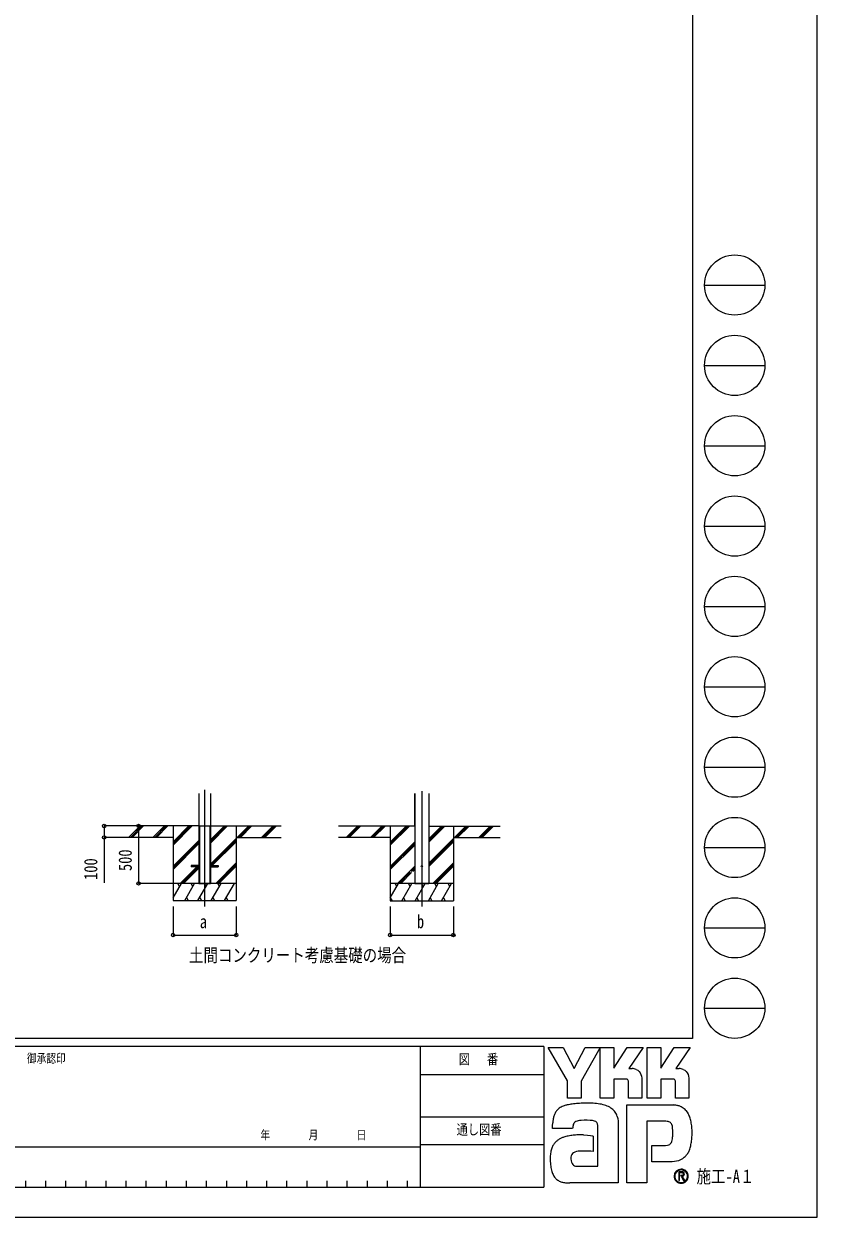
# Model space of a CAD drawing. Units: millimetres, scale not verified. Extents: x -14718 to 14718, y -10395 to 10395.
# Drawn here: x 7809 to 14718, y -10395 to 0 of the extents above; entities that cross this region are included whole.
import ezdxf
from ezdxf.enums import TextEntityAlignment as Align

# ---------------------------------------------------------------- set-up
doc = ezdxf.new("R2010")
doc.units = ezdxf.units.MM
doc.header["$LTSCALE"] = 50
for name, color, linetype in [('0-2_USER1', 3, 'Continuous'), ('0-3_YKK_12', 2, 'Continuous'), ('0-4_YKK_A1', 4, 'Continuous'), ('0-5_YKK_D', 6, 'Continuous'), ('0-6_YKK_ZWAK', 7, 'Continuous')]:
    doc.layers.add(name, color=color, linetype=linetype)
doc.styles.add('ＭＳ ゴシック', font='')
doc.styles.get('ＭＳ ゴシック').set_extended_font_data('MS Gothic')

msp = doc.modelspace()

# ---------------------------------------------------------------- linework, layer by layer
at = {"layer": '0-3_YKK_12'}
for p, q in [((9383.57, -6673.65), (9383.57, -7687.5)), ((11274.57, -6685.3), (11274.57, -7688.5))]:
    msp.add_line(p, q, dxfattribs=at)
at = {"layer": '0-4_YKK_A1'}
for p, q in [((9333.57, -6703.15), (9333.57, -7487.5)), ((9333.57, -6703.15), (9333.57, -7487.5)), ((9433.57, -6703.15), (9433.57, -7487.5)), ((9433.57, -6703.15), (9433.57, -7487.5)), ((11213.27, -6703.15), (11213.27, -6988.5)), ((11213.67, -6703.15), (11213.67, -7488.5)), ((11335.47, -6703.15), (11335.47, -7488.5)), ((11337.07, -6703.15), (11337.07, -6988.5)), ((9333.57, -6987.5), (8657.62, -6987.5)), ((8724.3, -7086.1), (8822.9, -6987.5)), ((8737.04, -7087.5), (8837.04, -6987.5)), ((8751.19, -7087.5), (8851.19, -6987.5)), ((8936.44, -7086.1), (9035.03, -6987.5)), ((8949.18, -7087.5), (9049.18, -6987.5)), ((8963.32, -7087.5), (9063.32, -6987.5)), ((9108.57, -6987.5), (9108.57, -7637.5)), ((9108.57, -7154.38), (9275.45, -6987.5)), ((9108.57, -7140.24), (9261.31, -6987.5)), ((9108.57, -7126.1), (9247.17, -6987.5)), ((9333.57, -6987.5), (9433.57, -6987.5)), ((9336.07, -6987.5), (9336.07, -7487.5)), ((9337.57, -6987.5), (9337.57, -7487.5)), ((9429.57, -6987.5), (9429.57, -7487.5)), ((9431.07, -6987.5), (9431.07, -7487.5)), ((9433.57, -7137.75), (9583.82, -6987.5)), ((9433.57, -7123.61), (9569.68, -6987.5)), ((9433.57, -7109.46), (9555.53, -6987.5)), ((9433.57, -6987.5), (10049.19, -6987.5)), ((9658.57, -6987.5), (9658.57, -7637.5)), ((9667.67, -7087.5), (9767.67, -6987.5)), ((9681.81, -7087.5), (9781.81, -6987.5)), ((9695.95, -7087.5), (9795.95, -6987.5)), ((9879.8, -7087.5), (9979.8, -6987.5)), ((9893.94, -7087.5), (9993.94, -6987.5)), ((9908.08, -7087.5), (10008.08, -6987.5)), ((11213.67, -6988.5), (10548.62, -6988.5)), ((10615.31, -7087.1), (10713.9, -6988.5)), ((10628.04, -7088.5), (10728.05, -6988.5)), ((10642.19, -7088.5), (10742.19, -6988.5)), ((10827.44, -7087.1), (10926.04, -6988.5)), ((10840.18, -7088.5), (10940.18, -6988.5)), ((10854.32, -7088.5), (10954.32, -6988.5)), ((10999.57, -6988.5), (10999.57, -7638.5)), ((10999.57, -7155.38), (11166.45, -6988.5)), ((10999.57, -7141.24), (11152.31, -6988.5)), ((10999.57, -7127.1), (11138.17, -6988.5)), ((11212.37, -6988.5), (11212.97, -6988.5)), ((11335.47, -7127.85), (11474.82, -6988.5)), ((11335.47, -7113.71), (11460.68, -6988.5)), ((11335.47, -7099.56), (11446.54, -6988.5)), ((11335.47, -6988.5), (11957.78, -6988.5)), ((11335.47, -6988.5), (11335.57, -6988.5)), ((11335.57, -6988.5), (11335.87, -6988.5)), ((11336.77, -6988.5), (11337.07, -6988.5)), ((11549.57, -6988.5), (11549.57, -7638.5)), ((11558.67, -7088.5), (11658.67, -6988.5)), ((11572.81, -7088.5), (11672.81, -6988.5)), ((11586.95, -7088.5), (11686.95, -6988.5)), ((11770.8, -7088.5), (11870.8, -6988.5)), ((11784.94, -7088.5), (11884.94, -6988.5)), ((11799.08, -7088.5), (11899.08, -6988.5)), ((9108.57, -7087.5), (8657.62, -7087.5)), ((9108.57, -7338.23), (9333.57, -7113.23)), ((9108.57, -7352.37), (9333.57, -7127.37)), ((9108.57, -7366.51), (9333.57, -7141.51)), ((9433.57, -7321.59), (9658.57, -7096.6)), ((9436.31, -7333), (9658.57, -7110.74)), ((9450.45, -7333), (9658.57, -7124.88)), ((9658.57, -7087.5), (10049.19, -7087.5)), ((10999.57, -7088.5), (10548.62, -7088.5)), ((10999.57, -7339.23), (11213.67, -7125.13)), ((10999.57, -7353.37), (11213.67, -7139.27)), ((10999.57, -7367.51), (11213.67, -7153.41)), ((11335.47, -7311.69), (11549.57, -7097.6)), ((11335.47, -7325.84), (11549.57, -7111.74)), ((11335.47, -7339.98), (11549.57, -7125.88)), ((11549.57, -7088.5), (11957.78, -7088.5)), ((9171.43, -7487.5), (9316.93, -7342)), ((9185.57, -7487.5), (9331.07, -7342)), ((9199.71, -7487.5), (9333.57, -7353.64)), ((9333.57, -7333), (9266.07, -7333)), ((9266.07, -7333), (9266.07, -7342)), ((9333.57, -7342), (9266.07, -7342)), ((9325.93, -7333), (9333.57, -7325.36)), ((9433.57, -7333), (9501.07, -7333)), ((9433.57, -7349.88), (9441.45, -7342)), ((9433.57, -7342), (9501.07, -7342)), ((9479.79, -7487.5), (9658.57, -7308.73)), ((9493.94, -7487.5), (9658.57, -7322.87)), ((9501.07, -7333), (9501.07, -7342)), ((9508.08, -7487.5), (9658.57, -7337.01)), ((11062.43, -7488.5), (11213.67, -7337.26)), ((11181.07, -7384), (11213.67, -7351.4)), ((11195.21, -7384), (11213.67, -7365.54)), ((11370.79, -7488.5), (11549.57, -7309.73)), ((11384.94, -7488.5), (11549.57, -7323.87)), ((11399.08, -7488.5), (11549.57, -7338.01)), ((11076.57, -7488.5), (11174.57, -7390.5)), ((11090.71, -7488.5), (11186.21, -7393)), ((9658.57, -7487.5), (9108.57, -7487.5)), ((9108.57, -7612.95), (9181, -7487.5)), ((9166, -7513.48), (9151, -7487.5)), ((9209.87, -7637.5), (9296.47, -7487.5)), ((9281.47, -7513.48), (9266.47, -7487.5)), ((9325.34, -7637.5), (9411.94, -7487.5)), ((9333.57, -7487.5), (9433.57, -7487.5)), ((9396.94, -7513.48), (9381.94, -7487.5)), ((9440.81, -7637.5), (9527.41, -7487.5)), ((9512.41, -7513.48), (9497.41, -7487.5)), ((9556.28, -7637.5), (9642.88, -7487.5)), ((11549.57, -7488.5), (10999.57, -7488.5)), ((10999.57, -7613.95), (11072, -7488.5)), ((11057, -7514.48), (11042, -7488.5)), ((11100.87, -7638.5), (11187.47, -7488.5)), ((11172.47, -7514.48), (11157.47, -7488.5)), ((11213.67, -7488.5), (11335.47, -7488.5)), ((11216.34, -7638.5), (11302.94, -7488.5)), ((11287.94, -7514.48), (11272.94, -7488.5)), ((11331.81, -7638.5), (11418.41, -7488.5)), ((11403.41, -7514.48), (11388.41, -7488.5)), ((11447.28, -7638.5), (11533.88, -7488.5)), ((11518.88, -7514.48), (11503.88, -7488.5)), ((9108.57, -7637.5), (9658.57, -7637.5)), ((9224.86, -7611.52), (9239.86, -7637.5)), ((9340.33, -7611.52), (9355.33, -7637.5)), ((9455.81, -7611.52), (9470.81, -7637.5)), ((9571.27, -7611.52), (9586.27, -7637.5)), ((10999.57, -7638.5), (11549.57, -7638.5)), ((11000.4, -7612.52), (11015.39, -7638.5)), ((11115.87, -7612.52), (11130.86, -7638.5)), ((11231.34, -7612.52), (11246.33, -7638.5)), ((11346.81, -7612.52), (11361.81, -7638.5)), ((11462.28, -7612.52), (11477.27, -7638.5))]:
    msp.add_line(p, q, dxfattribs=at)
for points in [[(11212.07, -6703.15), (11212.07, -6988.5), (11212.37, -6988.5)], [(11335.87, -6703.15), (11335.87, -6988.5), (11336.17, -6988.5), (11336.77, -6988.5)], [(11212.97, -6988.5), (11213.27, -6988.5), (11213.57, -6988.5), (11213.67, -6988.5)]]:
    msp.add_lwpolyline(points, dxfattribs=at)
msp.add_circle((11274.57, -7338.5), 5, dxfattribs=at)
at = {"layer": '0-5_YKK_D'}
for p, q in [((8656.62, -6987.5), (8507.57, -6987.5)), ((8808.57, -6987.5), (8808.57, -7487.5)), ((8656.62, -7087.5), (8507.57, -7087.5)), ((9107.57, -7487.5), (8807.57, -7487.5)), ((9108.57, -7687.5), (9108.57, -7938.5)), ((9658.57, -7687.5), (9658.57, -7938.5)), ((10999.57, -7688.5), (10999.57, -7938.5)), ((11549.57, -7688.5), (11549.57, -7938.5)), ((9108.57, -7937.5), (9658.57, -7937.5)), ((10999.57, -7937.5), (11549.57, -7937.5))]:
    msp.add_line(p, q, dxfattribs=at)
msp.add_lwpolyline([(8508.57, -6987.5), (8508.57, -7087.5), (8508.57, -7482.6)], dxfattribs=at)
for centre in [(8508.57, -6987.5), (8808.57, -6987.5), (8508.57, -7087.5), (8808.57, -7487.5), (9108.57, -7937.5), (9658.57, -7937.5), (10999.57, -7937.5), (11549.57, -7937.5)]:
    msp.add_circle(centre, 14.88, dxfattribs=at)
at = {"layer": '0-6_YKK_ZWAK'}
for p, q in [((13632.57, 9712.5), (13632.57, -8837.5)), ((13737.57, -2275), (14262.57, -2275)), ((13737.57, -2975), (14262.57, -2975)), ((13737.57, -3675), (14262.57, -3675)), ((13737.57, -4375), (14262.57, -4375)), ((13737.57, -5075), (14262.57, -5075)), ((13737.57, -5775), (14262.57, -5775)), ((13737.57, -6475), (14262.57, -6475)), ((13737.57, -7175), (14262.57, -7175)), ((13737.57, -7875), (14262.57, -7875)), ((13737.57, -8575), (14262.57, -8575)), ((13632.57, -8837.5), (-13667.43, -8837.5)), ((11261.32, -8907.5), (7647.57, -8907.5)), ((11261.32, -8907.5), (11261.32, -10132.5)), ((12337.57, -8907.5), (11261.32, -8907.5)), ((12337.57, -8907.5), (12337.57, -10132.5)), ((11261.32, -9152.5), (12337.57, -9152.5)), ((11261.32, -9520), (12337.57, -9520)), ((12337.57, -9765), (11261.32, -9765)), ((7647.57, -9782.5), (11261.32, -9782.5)), ((7822.57, -10080), (7822.57, -10132.5)), ((7997.57, -10080), (7997.57, -10132.5)), ((8172.57, -10080), (8172.57, -10132.5)), ((8347.57, -10080), (8347.57, -10132.5)), ((8522.57, -10080), (8522.57, -10132.5)), ((8697.57, -10080), (8697.57, -10132.5)), ((8872.57, -10080), (8872.57, -10132.5)), ((9047.57, -10080), (9047.57, -10132.5)), ((9222.57, -10080), (9222.57, -10132.5)), ((9397.57, -10080), (9397.57, -10132.5)), ((9572.57, -10080), (9572.57, -10132.5)), ((9747.57, -10080), (9747.57, -10132.5)), ((9922.57, -10080), (9922.57, -10132.5)), ((10097.57, -10080), (10097.57, -10132.5)), ((10272.57, -10080), (10272.57, -10132.5)), ((10447.57, -10080), (10447.57, -10132.5)), ((10622.57, -10080), (10622.57, -10132.5)), ((10797.57, -10080), (10797.57, -10132.5)), ((10972.57, -10080), (10972.57, -10132.5)), ((11147.57, -10080), (11147.57, -10132.5)), ((7647.57, -10132.5), (11261.32, -10132.5)), ((11261.32, -10132.5), (12337.57, -10132.5)), ((13533.36, -10093.93), (13533.36, -10093.93))]:
    msp.add_line(p, q, dxfattribs=at)
for points in [[(-14717.5, -10395), (14717.5, -10395), (14717.5, 10395), (-14717.5, 10395)], [(12376.07, -8918), (12504.91, -8918), (12601.65, -9100.35), (12698.14, -8918), (12827.07, -8918), (12661.85, -9211.97), (12661.85, -9359.47), (12544.34, -9359.47), (12544.34, -9208)]]:
    msp.add_lwpolyline(points, close=True, dxfattribs=at)
for points in [[(13056.91, -9193.13), (12945.69, -9193.13), (12945.69, -9359.34), (12827.2, -9359.34), (12827.2, -8918), (12945.69, -8918), (12945.69, -9098.55), (13062.24, -8918), (13201.44, -8918), (13076.56, -9100.74), (13080.98, -9100.74), (13085.87, -9100.74), (13090.88, -9100.74), (13095.71, -9100.74), (13100.03, -9100.74), (13103.51, -9100.74), (13105.84, -9100.74), (13106.68, -9100.74)], [(13466.29, -9193.13), (13355.19, -9193.13), (13355.19, -9359.47), (13236.64, -9359.47), (13236.64, -8918), (13355.19, -8918), (13355.19, -9098.55), (13471.61, -8918), (13610.81, -8918), (13485.93, -9100.74), (13490.4, -9100.74), (13495.31, -9100.74), (13500.33, -9100.74), (13505.15, -9100.74), (13509.45, -9100.74), (13512.91, -9100.74), (13515.22, -9100.74), (13516.06, -9100.74)], [(13140.77, -9107.75), (13154.92, -9115.83), (13166.9, -9126.37), (13176.54, -9138.92), (13183.64, -9153.02), (13188.04, -9168.24), (13189.54, -9184.12), (13189.54, -9359.76), (13073.94, -9359.76), (13073.94, -9209.93)], [(13550.19, -9107.75), (13564.38, -9115.83), (13576.41, -9126.37), (13586.09, -9138.92), (13593.24, -9153.02), (13597.66, -9168.24), (13599.18, -9184.12), (13599.18, -9359.47), (13483.31, -9359.47), (13483.31, -9209.93)], [(13401.04, -9560.27), (13234.18, -9560.27), (13234.18, -10097.5), (13059.31, -10097.5), (13059.31, -9417.77), (13465.73, -9417.77)], [(12616.79, -9563.09), (12608.65, -9567.67), (12602.31, -9573.26), (12597.51, -9579.79), (12594.02, -9587.18), (12591.62, -9595.36), (12590.06, -9604.24), (12589.12, -9613.76), (12588.55, -9623.84), (12413.61, -9624.26), (12414.12, -9600.33), (12415.09, -9573.45)], [(12976.98, -9517.08), (12981.95, -9537.16), (12984.76, -9558.65), (12985.65, -9581.55), (12985.65, -10097.5), (12563.43, -10097.5)], [(12683.81, -9679.35), (12716.93, -9681.53), (12742.96, -9684.45), (12759.99, -9687.18), (12766.09, -9688.81), (12766.09, -9822.65), (12746.73, -9820.61), (12725.5, -9819.46), (12703.76, -9819.02), (12682.9, -9819.08), (12664.29, -9819.47), (12649.29, -9819.98), (12639.29, -9820.43), (12635.65, -9820.62), (12620.52, -9823.39), (12607.47, -9827.72), (12596.51, -9833.64), (12587.63, -9841.19), (12580.84, -9850.39), (12576.14, -9861.27), (12573.53, -9873.85), (12573, -9888.17), (12574.67, -9903.91), (12578.01, -9916.93), (12582.82, -9927.46), (12588.89, -9935.76), (12596.01, -9942.08), (12603.97, -9946.67), (12612.56, -9949.77), (12621.56, -9951.63), (12807.42, -9951.63), (12807.42, -9607.76), (12807.47, -9600.94), (12807.12, -9594.28), (12806.24, -9587.85), (12804.75, -9581.76), (12802.52, -9576.09), (12799.45, -9570.92), (12795.43, -9566.34), (12790.36, -9562.44)], [(12790.36, -9562.44), (12779.46, -9558.16), (12762.03, -9554.53), (12739.79, -9551.86), (12714.48, -9550.43), (12687.79, -9550.54), (12661.47, -9552.49)], [(13575.5, -9465.79), (13586.9, -9480.19), (13595.45, -9494.13), (13601.41, -9506.75)], [(13460.39, -9663.49), (13460.17, -9641.21), (13459.11, -9621.14), (13456.6, -9603.52), (13452.03, -9588.57)], [(13560.97, -9873.4), (13544.82, -9885.95), (13528.01, -9895.82), (13510.64, -9903.18), (13492.85, -9908.22), (13474.77, -9911.11), (13456.52, -9912.03), (13276.76, -9912.03), (13276.76, -9770.82), (13378.13, -9770.82), (13396.82, -9770.56), (13413.25, -9768.97), (13427.35, -9764.83)], [(13561.12, -10019.09), (13561.04, -10017.04), (13560.78, -10015.06), (13560.36, -10013.17), (13559.77, -10011.36), (13559.01, -10009.64), (13558.09, -10008.03), (13557.02, -10006.53), (13555.78, -10005.14), (13554.16, -10003.71), (13552.36, -10002.46), (13550.39, -10001.4), (13548.26, -10000.52), (13545.97, -9999.84), (13543.54, -9999.35), (13540.97, -9999.05), (13538.27, -9998.95), (13511.74, -9998.95), (13511.74, -10076.99), (13519.76, -10076.99), (13519.76, -10006.91), (13538.27, -10006.91), (13540.18, -10006.97), (13541.98, -10007.16), (13543.66, -10007.47), (13545.22, -10007.9), (13546.65, -10008.45), (13547.95, -10009.11), (13549.11, -10009.89), (13550.13, -10010.78)], [(13553.26, -10019.09), (13552.77, -10022.84), (13551.43, -10025.8), (13549.41, -10028.05), (13546.91, -10029.69), (13544.1, -10030.8), (13541.17, -10031.49), (13538.29, -10031.84), (13535.65, -10031.93), (13528.71, -10031.93), (13532.21, -10037.89), (13555.13, -10077.25), (13564.3, -10077.25), (13542.2, -10039.37), (13544.27, -10038.96), (13546.24, -10038.43), (13548.12, -10037.8), (13549.88, -10037.06), (13551.54, -10036.21), (13553.08, -10035.25), (13554.49, -10034.19), (13555.78, -10033.01)]]:
    msp.add_lwpolyline(points, dxfattribs=at)
for centre in [(14000.07, -2275), (14000.07, -2975), (14000.07, -3675), (14000.07, -4375), (14000.07, -5075), (14000.07, -5775), (14000.07, -6475), (14000.07, -7175), (14000.07, -7875), (14000.07, -8575)]:
    msp.add_circle(centre, 262.5, dxfattribs=at)
for centre, radius, start, end in [((13106.86, -9188.16), 87.42, 78.26798, 90.11215), ((13108.11, -9181.8), 80.94, 66.19963, 78.22058), ((13516.23, -9188.32), 87.58, 78.27851, 90.10826), ((13517.43, -9182.18), 81.32, 66.2483, 78.23226), ((13057.53, -9209.53), 16.41, 358.57817, 92.1683), ((13466.98, -9209.45), 16.33, 358.29941, 92.43455), ((12547.26, -9548.03), 126.64, 122.60463, 137.83438), ((12564, -9575.11), 158.47, 108.37421, 122.42809), ((12590.52, -9669.42), 256.38, 100.93159, 107.35499), ((12677.19, -10089.86), 685.64, 97.86054, 101.37938), ((12717.87, -10372.53), 971.23, 94.90201, 97.9576), ((12720.64, -10395.16), 994, 91.6169, 94.94971), ((12716.79, -10234.21), 833.01, 87.51794, 91.66439), ((12727.61, -10002.22), 600.77, 81.92631, 87.59083), ((12759.56, -9783.31), 379.54, 73.67137, 82.05943), ((12806.94, -9624.71), 214.03, 60.60528, 73.9085), ((12826.34, -9586.03), 170.81, 52.17347, 59.90542), ((12843.69, -9563.57), 142.43, 43.55042, 52.14561), ((13459.09, -9604.75), 187.09, 78.73198, 87.96551), ((13464.58, -9576.69), 158.51, 69.03034, 78.69541), ((13469.69, -9563.05), 143.94, 59.39484, 68.9885), ((13472.06, -9558.9), 139.16, 50.3012, 59.3616), ((13471.19, -9559.88), 140.47, 42.05209, 50.28551), ((12732.32, -9591.6), 317.75, 171.55622, 176.72493), ((12624.64, -9575.53), 208.88, 163.48385, 171.57982), ((12570.62, -9559.51), 152.53, 152.2125, 163.4865), ((12547.28, -9547.44), 126.25, 138.03852, 152.12015), ((12662.97, -9672.7), 118.94, 102.4979, 112.84632), ((12685.98, -9771.98), 220.85, 96.37207, 102.75341), ((12853.25, -9554.33), 129.14, 34.48659, 43.50182), ((12853.31, -9554.13), 128.97, 25.58915, 34.43128), ((12841.84, -9559.51), 141.65, 17.43089, 25.54591), ((13402, -9646.04), 85.77, 77.94572, 90.63794), ((13409.45, -9611.06), 50.01, 60.20991, 77.92418), ((13401.82, -9599.84), 220.22, 14.76267, 25.00486), ((13266.76, -9636.65), 360.21, 7.9139, 14.95041), ((13414.28, -9601.97), 39.72, 39.8078, 59.75378), ((13407.49, -9607.16), 48.26, 22.65544, 39.38165), ((13062.71, -9665.52), 397.69, 355.2339, 0.29193), ((13131.85, -9656.27), 496.54, 2.54376, 8.01251), ((13054.52, -9660.34), 573.97, 357.76419, 2.60674), ((12547.25, -9844.34), 148.92, 142.04688, 153.80771), ((12542.16, -9840.7), 142.67, 130.60221, 141.94427), ((12550.56, -9850.8), 155.81, 120.60724, 130.53081), ((12567.15, -9879.01), 188.53, 112.58838, 120.58162), ((12589.48, -9932.65), 246.63, 106.61303, 112.59024), ((12624.58, -10050.65), 369.75, 99.87193, 106.59825), ((12644.25, -10161.45), 482.28, 94.78469, 99.91711), ((12653.83, -10271.7), 592.94, 90.80099, 94.81812), ((12655.28, -10353.79), 675.05, 87.57779, 90.82714), ((13411.02, -9728), 40.29, 293.91672, 314.09376), ((13405.52, -9723.15), 47.6, 314.78099, 333.92928), ((13370.17, -9705.98), 86.9, 334.00676, 347.34989), ((13273.74, -9683.65), 185.88, 347.14308, 355.40008), ((13192.02, -9676.77), 435.46, 347.15166, 352.97565), ((13076.59, -9661.76), 551.86, 352.8937, 357.82206), ((12733.47, -9882.2), 340.51, 174.55588, 182.47272), ((12631.44, -9872.43), 238.02, 164.97537, 174.56739), ((12573.6, -9857.01), 178.16, 153.89178, 164.94341), ((13444.3, -9741.85), 175.83, 311.57033, 318.66243), ((13423.95, -9724), 202.9, 318.67367, 325.29112), ((13476.26, -9762.99), 137.72, 326.23251, 339.61931), ((13346.92, -9712.91), 276.41, 339.22498, 347.31457), ((12923.74, -9879.21), 530.77, 181.90948, 187.89042), ((12700.42, -9910.62), 305.25, 187.80471, 196.36971), ((13533.46, -10038.66), 61.74, 90.09157, 179.92363), ((13533.45, -10038.55), 61.63, 44.93442, 90.08536), ((12582.52, -9945.45), 182.31, 196.3102, 208.20993), ((12531.17, -9972.78), 124.15, 208.29777, 223.35561), ((12519.59, -9982.97), 108.73, 223.64205, 239.63663), ((12529.2, -9965.48), 128.68, 239.8785, 253.65355), ((13533.08, -10038.73), 61.37, 179.86065, 225.14399), ((13533.07, -10038.46), 54.9, 134.8007, 180.12175), ((13532.85, -10038.82), 54.68, 179.75513, 225.29722), ((13533.37, -10038.74), 61.57, 224.94536, 269.98445), ((13533.23, -10038.15), 54.8, 89.86602, 135.149), ((13533.25, -10039.31), 54.62, 224.62822, 270.10973), ((13533.47, -10038.57), 55.21, 45.03108, 90.11509), ((13533.27, -10038.49), 55.44, 270.09072, 359.90926), ((13533.37, -10038.43), 61.88, 269.98802, 314.93777), ((13541.53, -10018.76), 11.73, 358.3894, 42.86139), ((13541.76, -10019.65), 19.37, 316.37674, 1.6565), ((13533.51, -10038.59), 55.2, 0.00643, 45.07115), ((13533.94, -10038.36), 61.15, 359.78949, 45.13288), ((13533.79, -10038.83), 61.3, 314.92572, 0.23508), ((12546.8, -9905.03), 191.64, 253.69102, 263.74909), ((12561.7, -9772.34), 325.16, 263.68487, 270.30455)]:
    msp.add_arc(centre, radius, start, end, dxfattribs=at)

# ---------------------------------------------------------------- texts
at = {"layer": '0-2_USER1', "style": 'ＭＳ ゴシック', "width": 0.8}
msp.add_text('土間コンクリート考慮基礎の場合', height=115.5, dxfattribs=at).set_placement((9247.5, -8206.01), align=Align.BOTTOM_LEFT)
at = {"layer": '0-5_YKK_D', "style": 'ＭＳ ゴシック', "width": 0.8}
for s, p in [('100', (8483.57, -7457.6)), ('500', (8783.57, -7380.3))]:
    msp.add_text(s, height=115.5, rotation=90, dxfattribs=at).set_placement(p, align=Align.BOTTOM_LEFT)
for s, p in [('a', (9341.57, -7912.5)), ('b', (11232.57, -7912.5))]:
    msp.add_text(s, height=115.5, dxfattribs=at).set_placement(p, align=Align.BOTTOM_LEFT)
at = {"layer": '0-6_YKK_ZWAK', "style": 'ＭＳ ゴシック', "width": 0.8}
for s, height, p in [('御承認印', 76.98, (7836.98, -9073.75)), ('図\u3000 番', 89.81, (11596.91, -9091.25)), ('年        月        日', 76.98, (9869.67, -9741.25)), ('通し図番', 89.81, (11577.31, -9703.75)), ('施工-A１', 115.5, (13667.57, -10132.5))]:
    msp.add_text(s, height=height, dxfattribs=at).set_placement(p, align=Align.BOTTOM_LEFT)

doc.saveas('drawing.dxf')
